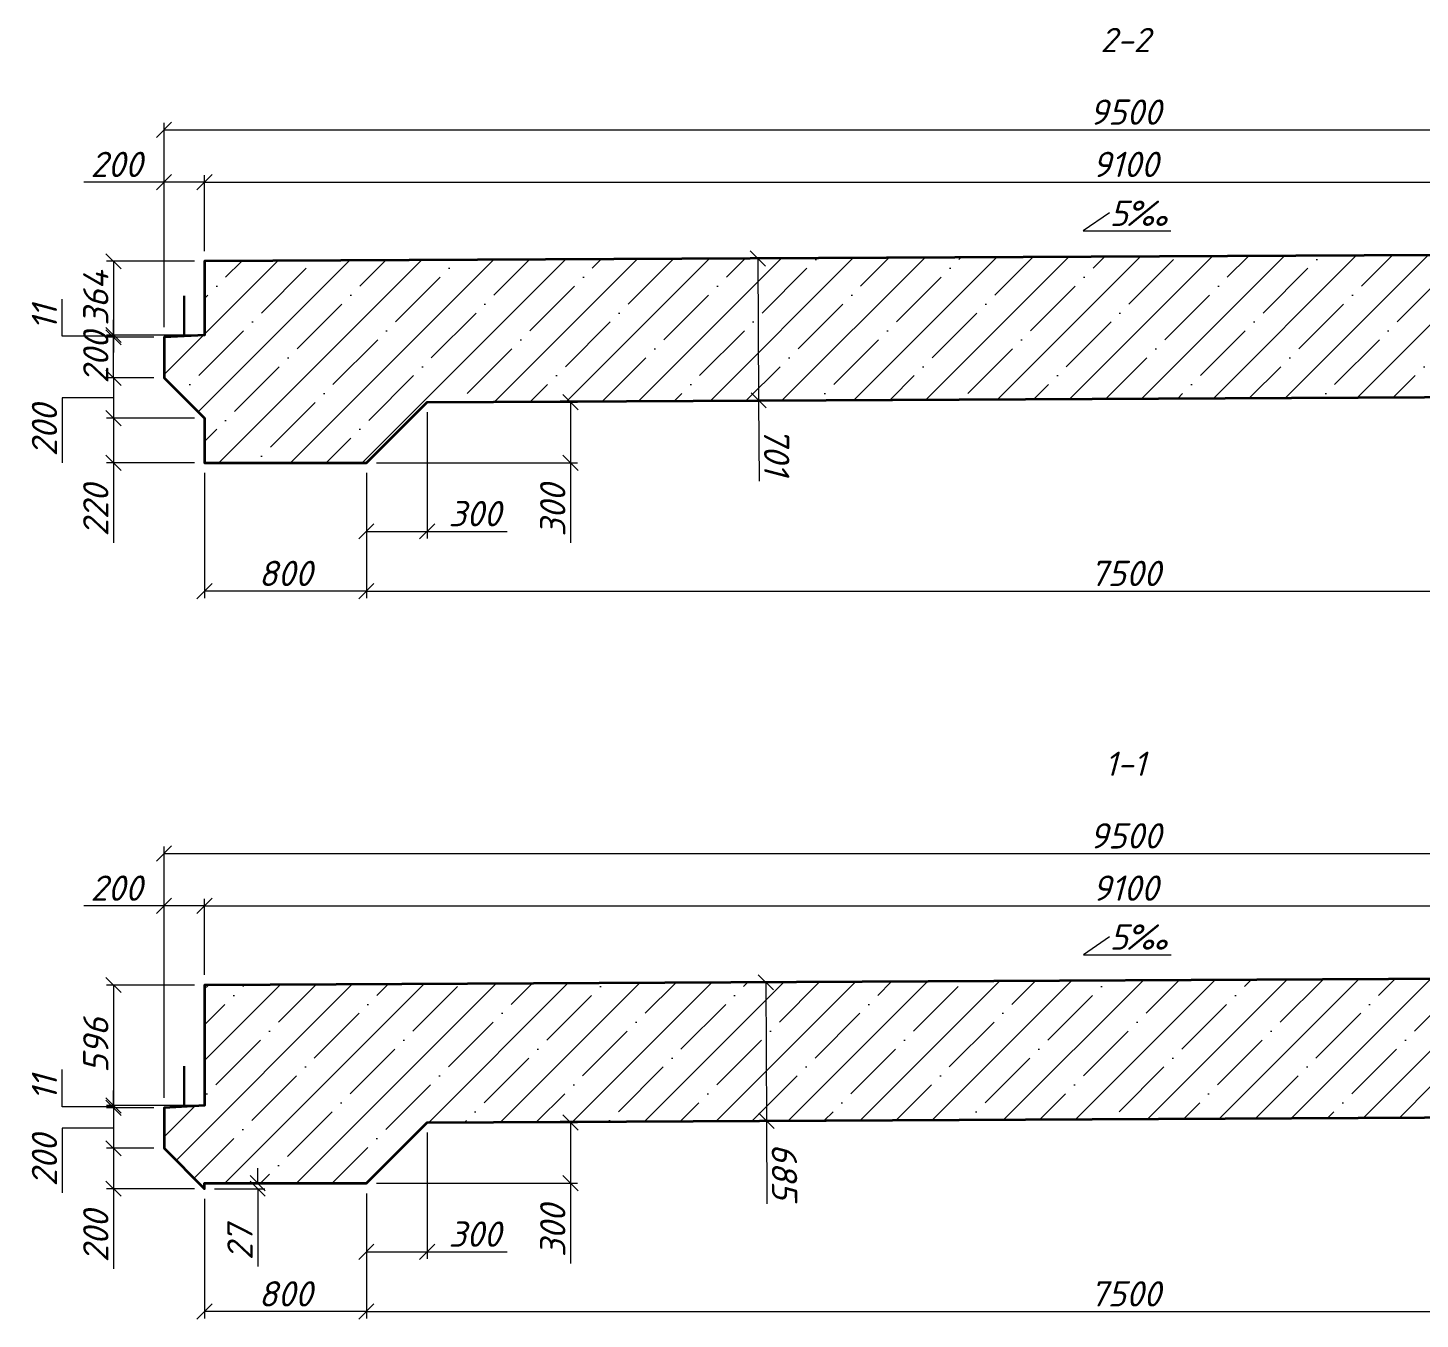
# Model space of a CAD drawing. Header units: millimetres. Extents: x 1000 to 42206, y 911 to 20189.
# Drawn here: x 1000 to 7880, y 9887 to 16268 of the extents above; entities that cross this region are included whole.
import ezdxf
from ezdxf import colors
from ezdxf.entities.mleader import LeaderData, LeaderLine
from ezdxf.math import Vec2, Vec3

# ---------------------------------------------------------------- set-up
doc = ezdxf.new("R2010")
doc.units = ezdxf.units.MM
for name, color, linetype, lineweight in [('$Выноски', 5, 'Continuous', 13), ('$Размеры', 5, 'Continuous', 13), ('$Слои конструкции', 7, 'Continuous', 35), ('∅25', 114, 'Continuous', 30)]:
    doc.layers.add(name, color=color, linetype=linetype, lineweight=lineweight)
doc.styles.add('@ТРАНСПРОЕКТ', font='isocpeur.ttf', dxfattribs={"oblique": 15})
doc.dimstyles.new('@TN  1-50', dxfattribs={"dimscale": 50, "dimtxt": 2.5, "dimasz": 1.5, "dimexe": 0.7, "dimexo": 1, "dimgap": 0.5, "dimtad": 1, "dimdec": 0, "dimzin": 0, "dimdsep": 46, "dimtxsty": '@ТРАНСПРОЕКТ', "dimblk": 'OBLIQUE', "dimcen": 0, "dimclrd": 5, "dimclre": 5, "dimclrt": 5, "dimaunit": 1, "dimadec": 3, "dimazin": 0, "dimtfac": 1, "dimtdec": 0, "dimtofl": 0, "dimtmove": 0, "dimatfit": 3, "dimfxl": 1, "dimtolj": 1, "dimtzin": 0, "dimlwd": 13, "dimlwe": 13, "dimarcsym": 0})

# ---------------------------------------------------------------- blocks, each defined once
blk = doc.blocks.new('_Oblique')
at = {"color": 0, "linetype": 'ByBlock', "lineweight": -2}
blk.add_line((-0.5, -0.5), (0.5, 0.5), dxfattribs=at)
blk = doc.blocks.new('*D155')
at = {"layer": '$Слои конструкции', "color": 5, "linetype": 'Continuous', "lineweight": 13, "transparency": 16777216}
for p, q in [((1822.8, 14338.7), (1388.2, 14338.7)), ((1423.2, 14338.7), (1423.2, 14118.4)), ((1822.8, 14118.4), (1388.2, 14118.4)), ((1423.2, 14118.4), (1423.2, 13722.4))]:
    blk.add_line(p, q, dxfattribs=at)
at = {"layer": 'Defpoints', "color": 0, "transparency": 16777216}
for p in [(1872.8, 14338.7), (1423.2, 14118.4), (1872.8, 14118.4)]:
    blk.add_point(p, dxfattribs=at)
at = {"layer": '$Слои конструкции', "color": 5, "lineweight": 13, "transparency": 16777216, "xscale": 75, "yscale": 75, "zscale": 75}
for p, rotation in [((1423.2, 14338.7), 90), ((1423.2, 14118.4), 270)]:
    blk.add_blockref('_Oblique', p, dxfattribs=dict(at, rotation=rotation))
at = {"layer": '$Слои конструкции', "color": 5, "transparency": 16777216, "insert": (1335.7, 13882.9), "char_height": 125, "attachment_point": 5, "rotation": 90, "style": '@ТРАНСПРОЕКТ'}
blk.add_mtext('\\A1;220', dxfattribs=at)
blk = doc.blocks.new('*D156')
at = {"layer": '$Слои конструкции', "color": 5, "linetype": 'Continuous', "lineweight": 13, "transparency": 16777216}
for p, q in [((1622.8, 14538.7), (1388.2, 14538.7)), ((1423.2, 14538.7), (1423.2, 14338.7)), ((1423.2, 14438.7), (1169.5, 14438.8)), ((1169.5, 14438.8), (1169.5, 14117.8)), ((1822.8, 14338.7), (1388.2, 14338.7))]:
    blk.add_line(p, q, dxfattribs=at)
at = {"layer": 'Defpoints', "color": 0, "transparency": 16777216}
for p in [(1672.8, 14538.7), (1423.2, 14338.7), (1872.8, 14338.7)]:
    blk.add_point(p, dxfattribs=at)
at = {"layer": '$Слои конструкции', "color": 5, "lineweight": 13, "transparency": 16777216, "xscale": 75, "yscale": 75, "zscale": 75}
for p, rotation in [((1423.2, 14538.7), 90), ((1423.2, 14338.7), 270)]:
    blk.add_blockref('_Oblique', p, dxfattribs=dict(at, rotation=rotation))
at = {"layer": '$Слои конструкции', "color": 5, "transparency": 16777216, "insert": (1082, 14278.3), "char_height": 125, "attachment_point": 5, "rotation": 90, "style": '@ТРАНСПРОЕКТ'}
blk.add_mtext('\\A1;200', dxfattribs=at)
blk = doc.blocks.new('*D157')
at = {"layer": '$Слои конструкции', "color": 5, "linetype": 'Continuous', "lineweight": 13, "transparency": 16777216}
for p, q in [((1622.8, 14738.7), (1388.2, 14738.7)), ((1423.2, 14538.7), (1423.2, 14738.7)), ((1622.8, 14538.7), (1388.2, 14538.7))]:
    blk.add_line(p, q, dxfattribs=at)
at = {"layer": 'Defpoints', "color": 0, "transparency": 16777216}
for p in [(1423.2, 14738.7), (1672.8, 14738.7), (1672.8, 14538.7)]:
    blk.add_point(p, dxfattribs=at)
at = {"layer": '$Слои конструкции', "color": 5, "lineweight": 13, "transparency": 16777216, "xscale": 75, "yscale": 75, "zscale": 75}
for p, rotation in [((1423.2, 14738.7), 90), ((1423.2, 14538.7), 270)]:
    blk.add_blockref('_Oblique', p, dxfattribs=dict(at, rotation=rotation))
at = {"layer": '$Слои конструкции', "color": 5, "transparency": 16777216, "insert": (1335.7, 14638.7), "char_height": 125, "attachment_point": 5, "rotation": 90, "style": '@ТРАНСПРОЕКТ'}
blk.add_mtext('\\A1;200', dxfattribs=at)
blk = doc.blocks.new('*D158')
at = {"layer": '$Слои конструкции', "color": 5, "linetype": 'Continuous', "lineweight": 13, "transparency": 16777216}
for p, q in [((1169.5, 14744), (1169.5, 14927.5)), ((1423.2, 14749.7), (1423.2, 14824.7)), ((1423.2, 14744.2), (1169.5, 14744)), ((1822.8, 14749.7), (1388.2, 14749.7)), ((1622.8, 14738.7), (1388.2, 14738.7)), ((1423.2, 14738.7), (1423.2, 14749.7)), ((1423.2, 14738.7), (1423.2, 14663.7))]:
    blk.add_line(p, q, dxfattribs=at)
at = {"layer": 'Defpoints', "color": 0, "transparency": 16777216}
for p in [(1423.2, 14749.7), (1672.8, 14738.7), (1872.8, 14749.7)]:
    blk.add_point(p, dxfattribs=at)
at = {"layer": '$Слои конструкции', "color": 5, "lineweight": 13, "transparency": 16777216, "xscale": 75, "yscale": 75, "zscale": 75}
for p, rotation in [((1423.2, 14749.7), 270), ((1423.2, 14738.7), 90)]:
    blk.add_blockref('_Oblique', p, dxfattribs=dict(at, rotation=rotation))
at = {"layer": '$Слои конструкции', "color": 5, "transparency": 16777216, "insert": (1082, 14835.8), "char_height": 125, "attachment_point": 5, "rotation": 90, "style": '@ТРАНСПРОЕКТ'}
blk.add_mtext('\\A1;11', dxfattribs=at)
blk = doc.blocks.new('*D159')
at = {"layer": '$Слои конструкции', "color": 5, "linetype": 'Continuous', "lineweight": 13, "transparency": 16777216}
for p, q in [((1822.8, 15114.2), (1388.2, 15114.2)), ((1423.2, 15114.2), (1423.2, 14749.7)), ((1822.8, 14749.7), (1388.2, 14749.7))]:
    blk.add_line(p, q, dxfattribs=at)
at = {"layer": 'Defpoints', "color": 0, "transparency": 16777216}
for p in [(1872.8, 15114.2), (1423.2, 14749.7), (1872.8, 14749.7)]:
    blk.add_point(p, dxfattribs=at)
at = {"layer": '$Слои конструкции', "color": 5, "lineweight": 13, "transparency": 16777216, "xscale": 75, "yscale": 75, "zscale": 75}
for p, rotation in [((1423.2, 15114.2), 90), ((1423.2, 14749.7), 270)]:
    blk.add_blockref('_Oblique', p, dxfattribs=dict(at, rotation=rotation))
at = {"layer": '$Слои конструкции', "color": 5, "transparency": 16777216, "insert": (1335.7, 14931.9), "char_height": 125, "attachment_point": 5, "rotation": 90, "style": '@ТРАНСПРОЕКТ'}
blk.add_mtext('\\A1;364', dxfattribs=at)
blk = doc.blocks.new('*D160')
at = {"layer": '$Размеры', "color": 5, "linetype": 'Continuous', "lineweight": 13, "transparency": 16777216}
for p, q in [((3022.8, 14418.4), (3716.3, 14418.4)), ((3681.3, 14418.4), (3681.3, 14118.4)), ((2722.8, 14118.4), (3716.3, 14118.4)), ((3681.3, 14118.4), (3681.3, 13722.4))]:
    blk.add_line(p, q, dxfattribs=at)
at = {"layer": 'Defpoints', "color": 0, "transparency": 16777216}
for p in [(2972.8, 14418.4), (2672.8, 14118.4), (3681.3, 14118.4)]:
    blk.add_point(p, dxfattribs=at)
at = {"layer": '$Размеры', "color": 5, "lineweight": 13, "transparency": 16777216, "xscale": 75, "yscale": 75, "zscale": 75}
for p, rotation in [((3681.3, 14418.4), 90), ((3681.3, 14118.4), 270)]:
    blk.add_blockref('_Oblique', p, dxfattribs=dict(at, rotation=rotation))
at = {"layer": '$Размеры', "color": 5, "transparency": 16777216, "insert": (3593.8, 13882.9), "char_height": 125, "attachment_point": 5, "rotation": 90, "style": '@ТРАНСПРОЕКТ'}
blk.add_mtext('\\A1;300', dxfattribs=at)
blk = doc.blocks.new('*D161')
at = {"layer": '$Размеры', "color": 5, "linetype": 'Continuous', "lineweight": 13, "transparency": 16777216}
for p, q in [((1872.8, 14068.4), (1872.8, 13449.4)), ((2672.8, 14068.4), (2672.8, 13449.4)), ((2672.8, 13484.4), (1872.8, 13484.4))]:
    blk.add_line(p, q, dxfattribs=at)
at = {"layer": 'Defpoints', "color": 0, "transparency": 16777216}
for p in [(1872.8, 14118.4), (2672.8, 14118.4), (1872.8, 13484.4)]:
    blk.add_point(p, dxfattribs=at)
at = {"layer": '$Размеры', "color": 5, "lineweight": 13, "transparency": 16777216, "xscale": 75, "yscale": 75, "zscale": 75, "rotation": 180}
blk.add_blockref('_Oblique', (1872.8, 13484.4), dxfattribs=at)
at = {"layer": '$Размеры', "color": 5, "lineweight": 13, "transparency": 16777216, "xscale": 75, "yscale": 75, "zscale": 75}
blk.add_blockref('_Oblique', (2672.8, 13484.4), dxfattribs=at)
at = {"layer": '$Размеры', "color": 5, "transparency": 16777216, "insert": (2272.8, 13571.9), "char_height": 125, "attachment_point": 5, "style": '@ТРАНСПРОЕКТ'}
blk.add_mtext('\\A1;800', dxfattribs=at)
blk = doc.blocks.new('*D162')
at = {"layer": '$Размеры', "color": 5, "linetype": 'Continuous', "lineweight": 13, "transparency": 16777216}
for p, q in [((2672.8, 14068.4), (2672.8, 13449.4)), ((10172.8, 14102.9), (10172.8, 13449.4)), ((2672.8, 13484.4), (10172.8, 13484.4))]:
    blk.add_line(p, q, dxfattribs=at)
at = {"layer": 'Defpoints', "color": 0, "transparency": 16777216}
for p in [(2672.8, 14118.4), (10172.8, 14152.9), (10172.8, 13484.4)]:
    blk.add_point(p, dxfattribs=at)
at = {"layer": '$Размеры', "color": 5, "lineweight": 13, "transparency": 16777216, "xscale": 75, "yscale": 75, "zscale": 75, "rotation": 180}
blk.add_blockref('_Oblique', (2672.8, 13484.4), dxfattribs=at)
at = {"layer": '$Размеры', "color": 5, "lineweight": 13, "transparency": 16777216, "xscale": 75, "yscale": 75, "zscale": 75}
blk.add_blockref('_Oblique', (10172.8, 13484.4), dxfattribs=at)
at = {"layer": '$Размеры', "color": 5, "transparency": 16777216, "insert": (6422.8, 13571.9), "char_height": 125, "attachment_point": 5, "style": '@ТРАНСПРОЕКТ'}
blk.add_mtext('\\A1;7500', dxfattribs=at)
blk = doc.blocks.new('*D164')
at = {"layer": '$Слои конструкции', "color": 5, "linetype": 'Continuous', "lineweight": 13, "transparency": 16777216}
for p, q in [((4827.8, 15128.9), (4572.8, 15127.7)), ((4607.8, 15127.8), (4611.3, 14426.6)), ((4831.3, 14427.7), (4576.3, 14426.4)), ((4611.3, 14426.6), (4613.3, 14027.3))]:
    blk.add_line(p, q, dxfattribs=at)
at = {"layer": 'Defpoints', "color": 0, "transparency": 16777216}
for p in [(4877.8, 15129.2), (4611.3, 14426.6), (4881.3, 14427.9)]:
    blk.add_point(p, dxfattribs=at)
at = {"layer": '$Слои конструкции', "color": 5, "lineweight": 13, "transparency": 16777216, "xscale": 75, "yscale": 75, "zscale": 75}
for p, rotation in [((4607.8, 15127.8), 90.28676393139067), ((4611.3, 14426.6), 270.2867639313907)]:
    blk.add_blockref('_Oblique', p, dxfattribs=dict(at, rotation=rotation))
at = {"layer": '$Слои конструкции', "color": 5, "transparency": 16777216, "insert": (4700.1, 14175.8), "char_height": 125, "attachment_point": 5, "rotation": 270.28676, "style": '@ТРАНСПРОЕКТ'}
blk.add_mtext('\\A1;701', dxfattribs=at)
blk = doc.blocks.new('*D165')
at = {"layer": '$Слои конструкции', "color": 5, "linetype": 'Continuous', "lineweight": 13, "transparency": 16777216}
for p, q in [((1672.8, 15505.5), (1276.8, 15505.5)), ((1672.8, 14788.7), (1672.8, 15540.5)), ((1872.8, 15505.5), (1672.8, 15505.5)), ((1872.8, 15164.2), (1872.8, 15540.5))]:
    blk.add_line(p, q, dxfattribs=at)
at = {"layer": 'Defpoints', "color": 0, "transparency": 16777216}
for p in [(1672.8, 15505.5), (1872.8, 15114.2), (1672.8, 14738.7)]:
    blk.add_point(p, dxfattribs=at)
at = {"layer": '$Слои конструкции', "color": 5, "lineweight": 13, "transparency": 16777216, "xscale": 75, "yscale": 75, "zscale": 75, "rotation": 180}
blk.add_blockref('_Oblique', (1672.8, 15505.5), dxfattribs=at)
at = {"layer": '$Слои конструкции', "color": 5, "lineweight": 13, "transparency": 16777216, "xscale": 75, "yscale": 75, "zscale": 75}
blk.add_blockref('_Oblique', (1872.8, 15505.5), dxfattribs=at)
at = {"layer": '$Слои конструкции', "color": 5, "transparency": 16777216, "insert": (1437.3, 15593), "char_height": 125, "attachment_point": 5, "style": '@ТРАНСПРОЕКТ'}
blk.add_mtext('\\A1;200', dxfattribs=at)
blk = doc.blocks.new('*D166')
at = {"layer": '$Слои конструкции', "color": 5, "linetype": 'Continuous', "lineweight": 13, "transparency": 16777216}
for p, q in [((1872.8, 15164.2), (1872.8, 15540.5)), ((1872.8, 15505.5), (10972.9, 15505.5)), ((10972.9, 15209.7), (10972.9, 15540.5))]:
    blk.add_line(p, q, dxfattribs=at)
at = {"layer": 'Defpoints', "color": 0, "transparency": 16777216}
for p in [(10972.9, 15505.5), (10972.9, 15159.7), (1872.8, 15114.2)]:
    blk.add_point(p, dxfattribs=at)
at = {"layer": '$Слои конструкции', "color": 5, "lineweight": 13, "transparency": 16777216, "xscale": 75, "yscale": 75, "zscale": 75, "rotation": 180}
blk.add_blockref('_Oblique', (1872.8, 15505.5), dxfattribs=at)
at = {"layer": '$Слои конструкции', "color": 5, "lineweight": 13, "transparency": 16777216, "xscale": 75, "yscale": 75, "zscale": 75}
blk.add_blockref('_Oblique', (10972.9, 15505.5), dxfattribs=at)
at = {"layer": '$Слои конструкции', "color": 5, "transparency": 16777216, "insert": (6422.8, 15593), "char_height": 125, "attachment_point": 5, "style": '@ТРАНСПРОЕКТ'}
blk.add_mtext('\\A1;9100', dxfattribs=at)
blk = doc.blocks.new('*D168')
at = {"layer": '$Слои конструкции', "color": 5, "linetype": 'Continuous', "lineweight": 13, "transparency": 16777216}
for p, q in [((1672.8, 14788.7), (1672.8, 15798.8)), ((1672.8, 15763.8), (11172.9, 15763.8)), ((11172.9, 14836.3), (11172.9, 15798.8))]:
    blk.add_line(p, q, dxfattribs=at)
at = {"layer": 'Defpoints', "color": 0, "transparency": 16777216}
for p in [(11172.9, 15763.8), (1672.8, 14738.7), (11172.9, 14786.3)]:
    blk.add_point(p, dxfattribs=at)
at = {"layer": '$Слои конструкции', "color": 5, "lineweight": 13, "transparency": 16777216, "xscale": 75, "yscale": 75, "zscale": 75, "rotation": 180}
blk.add_blockref('_Oblique', (1672.8, 15763.8), dxfattribs=at)
at = {"layer": '$Слои конструкции', "color": 5, "lineweight": 13, "transparency": 16777216, "xscale": 75, "yscale": 75, "zscale": 75}
blk.add_blockref('_Oblique', (11172.9, 15763.8), dxfattribs=at)
at = {"layer": '$Слои конструкции', "color": 5, "transparency": 16777216, "insert": (6422.8, 15851.3), "char_height": 125, "attachment_point": 5, "style": '@ТРАНСПРОЕКТ'}
blk.add_mtext('\\A1;9500', dxfattribs=at)
blk = doc.blocks.new('_NONE')
blk = doc.blocks.new('*D169')
at = {"layer": '$Слои конструкции', "color": 5, "linetype": 'Continuous', "lineweight": 13, "transparency": 16777216}
for p, q in [((2972.8, 14368.4), (2972.8, 13744.7)), ((2672.8, 14068.4), (2672.8, 13744.7)), ((2672.8, 13779.7), (2972.8, 13779.7)), ((2972.8, 13779.7), (3368.8, 13779.7))]:
    blk.add_line(p, q, dxfattribs=at)
at = {"layer": 'Defpoints', "color": 0, "transparency": 16777216}
for p in [(2972.8, 14418.4), (2672.8, 14118.4), (2972.8, 13779.7)]:
    blk.add_point(p, dxfattribs=at)
at = {"layer": '$Слои конструкции', "color": 5, "lineweight": 13, "transparency": 16777216, "xscale": 75, "yscale": 75, "zscale": 75, "rotation": 180}
blk.add_blockref('_Oblique', (2672.8, 13779.7), dxfattribs=at)
at = {"layer": '$Слои конструкции', "color": 5, "lineweight": 13, "transparency": 16777216, "xscale": 75, "yscale": 75, "zscale": 75}
blk.add_blockref('_Oblique', (2972.8, 13779.7), dxfattribs=at)
at = {"layer": '$Слои конструкции', "color": 5, "transparency": 16777216, "insert": (3208.3, 13867.2), "char_height": 125, "attachment_point": 5, "style": '@ТРАНСПРОЕКТ'}
blk.add_mtext('\\A1;300', dxfattribs=at)
blk = doc.blocks.new('*D128')
at = {"layer": '$Размеры', "color": 5, "linetype": 'Continuous', "lineweight": 13, "transparency": 16777216}
for p, q in [((1872.8, 10481.3), (1872.8, 9889.4)), ((2672.8, 10508.4), (2672.8, 9889.4)), ((2672.8, 9924.4), (1872.8, 9924.4))]:
    blk.add_line(p, q, dxfattribs=at)
at = {"layer": 'Defpoints', "color": 0, "transparency": 16777216}
for p in [(1872.8, 10531.3), (2672.8, 10558.4), (1872.8, 9924.4)]:
    blk.add_point(p, dxfattribs=at)
at = {"layer": '$Размеры', "color": 5, "lineweight": 13, "transparency": 16777216, "xscale": 75, "yscale": 75, "zscale": 75, "rotation": 180}
blk.add_blockref('_Oblique', (1872.8, 9924.4), dxfattribs=at)
at = {"layer": '$Размеры', "color": 5, "lineweight": 13, "transparency": 16777216, "xscale": 75, "yscale": 75, "zscale": 75}
blk.add_blockref('_Oblique', (2672.8, 9924.4), dxfattribs=at)
at = {"layer": '$Размеры', "color": 5, "transparency": 16777216, "insert": (2272.8, 10011.9), "char_height": 125, "attachment_point": 5, "style": '@ТРАНСПРОЕКТ'}
blk.add_mtext('\\A1;800', dxfattribs=at)
blk = doc.blocks.new('*D129')
at = {"layer": '$Размеры', "color": 5, "linetype": 'Continuous', "lineweight": 13, "transparency": 16777216}
for p, q in [((10172.8, 10542.9), (10172.8, 9889.4)), ((2672.8, 10508.4), (2672.8, 9889.4)), ((2672.8, 9924.4), (10172.8, 9924.4))]:
    blk.add_line(p, q, dxfattribs=at)
at = {"layer": 'Defpoints', "color": 0, "transparency": 16777216}
for p in [(2672.8, 10558.4), (10172.8, 10592.9), (10172.8, 9924.4)]:
    blk.add_point(p, dxfattribs=at)
at = {"layer": '$Размеры', "color": 5, "lineweight": 13, "transparency": 16777216, "xscale": 75, "yscale": 75, "zscale": 75, "rotation": 180}
blk.add_blockref('_Oblique', (2672.8, 9924.4), dxfattribs=at)
at = {"layer": '$Размеры', "color": 5, "lineweight": 13, "transparency": 16777216, "xscale": 75, "yscale": 75, "zscale": 75}
blk.add_blockref('_Oblique', (10172.8, 9924.4), dxfattribs=at)
at = {"layer": '$Размеры', "color": 5, "transparency": 16777216, "insert": (6422.8, 10011.9), "char_height": 125, "attachment_point": 5, "style": '@ТРАНСПРОЕКТ'}
blk.add_mtext('\\A1;7500', dxfattribs=at)
blk = doc.blocks.new('*D131')
at = {"layer": '$Слои конструкции', "color": 5, "linetype": 'Continuous', "lineweight": 13, "transparency": 16777216}
for p, q in [((1672.8, 11929.3), (1276.8, 11929.3)), ((1672.8, 10981.3), (1672.8, 11964.3)), ((1873, 11929.3), (1672.8, 11929.3)), ((1873, 11587.9), (1873, 11964.3))]:
    blk.add_line(p, q, dxfattribs=at)
at = {"layer": 'Defpoints', "color": 0, "transparency": 16777216}
for p in [(1672.8, 11929.3), (1873, 11537.9), (1672.8, 10931.3)]:
    blk.add_point(p, dxfattribs=at)
at = {"layer": '$Слои конструкции', "color": 5, "lineweight": 13, "transparency": 16777216, "xscale": 75, "yscale": 75, "zscale": 75, "rotation": 180}
blk.add_blockref('_Oblique', (1672.8, 11929.3), dxfattribs=at)
at = {"layer": '$Слои конструкции', "color": 5, "lineweight": 13, "transparency": 16777216, "xscale": 75, "yscale": 75, "zscale": 75}
blk.add_blockref('_Oblique', (1873, 11929.3), dxfattribs=at)
at = {"layer": '$Слои конструкции', "color": 5, "transparency": 16777216, "insert": (1437.3, 12016.8), "char_height": 125, "attachment_point": 5, "style": '@ТРАНСПРОЕКТ'}
blk.add_mtext('\\A1;200', dxfattribs=at)
blk = doc.blocks.new('*D132')
at = {"layer": '$Слои конструкции', "color": 5, "linetype": 'Continuous', "lineweight": 13, "transparency": 16777216}
for p, q in [((1873, 11587.9), (1873, 11964.3)), ((1873, 11929.3), (10973, 11929.3)), ((10973, 11633.4), (10973, 11964.3))]:
    blk.add_line(p, q, dxfattribs=at)
at = {"layer": 'Defpoints', "color": 0, "transparency": 16777216}
for p in [(10973, 11929.3), (10973, 11583.4), (1873, 11537.9)]:
    blk.add_point(p, dxfattribs=at)
at = {"layer": '$Слои конструкции', "color": 5, "lineweight": 13, "transparency": 16777216, "xscale": 75, "yscale": 75, "zscale": 75, "rotation": 180}
blk.add_blockref('_Oblique', (1873, 11929.3), dxfattribs=at)
at = {"layer": '$Слои конструкции', "color": 5, "lineweight": 13, "transparency": 16777216, "xscale": 75, "yscale": 75, "zscale": 75}
blk.add_blockref('_Oblique', (10973, 11929.3), dxfattribs=at)
at = {"layer": '$Слои конструкции', "color": 5, "transparency": 16777216, "insert": (6423, 12016.8), "char_height": 125, "attachment_point": 5, "style": '@ТРАНСПРОЕКТ'}
blk.add_mtext('\\A1;9100', dxfattribs=at)
blk = doc.blocks.new('*D134')
at = {"layer": '$Слои конструкции', "color": 5, "linetype": 'Continuous', "lineweight": 13, "transparency": 16777216}
for p, q in [((1672.8, 10981.3), (1672.8, 12222.5)), ((1672.8, 12187.5), (11172.9, 12187.5)), ((11172.9, 11015.8), (11172.9, 12222.5))]:
    blk.add_line(p, q, dxfattribs=at)
at = {"layer": 'Defpoints', "color": 0, "transparency": 16777216}
for p in [(11172.9, 12187.5), (11172.9, 10965.8), (1672.8, 10931.3)]:
    blk.add_point(p, dxfattribs=at)
at = {"layer": '$Слои конструкции', "color": 5, "lineweight": 13, "transparency": 16777216, "xscale": 75, "yscale": 75, "zscale": 75, "rotation": 180}
blk.add_blockref('_Oblique', (1672.8, 12187.5), dxfattribs=at)
at = {"layer": '$Слои конструкции', "color": 5, "lineweight": 13, "transparency": 16777216, "xscale": 75, "yscale": 75, "zscale": 75}
blk.add_blockref('_Oblique', (11172.9, 12187.5), dxfattribs=at)
at = {"layer": '$Слои конструкции', "color": 5, "transparency": 16777216, "insert": (6422.8, 12275), "char_height": 125, "attachment_point": 5, "style": '@ТРАНСПРОЕКТ'}
blk.add_mtext('\\A1;9500', dxfattribs=at)
blk = doc.blocks.new('*D135')
at = {"layer": '$Слои конструкции', "color": 5, "linetype": 'Continuous', "lineweight": 13, "transparency": 16777216}
for p, q in [((1622.8, 10731.3), (1388.2, 10731.3)), ((1423.2, 10731.3), (1423.2, 10531.3)), ((1822.8, 10531.3), (1388.2, 10531.3)), ((1423.2, 10531.3), (1423.2, 10135.3))]:
    blk.add_line(p, q, dxfattribs=at)
at = {"layer": 'Defpoints', "color": 0, "transparency": 16777216}
for p in [(1672.8, 10731.3), (1423.2, 10531.3), (1872.8, 10531.3)]:
    blk.add_point(p, dxfattribs=at)
at = {"layer": '$Слои конструкции', "color": 5, "lineweight": 13, "transparency": 16777216, "xscale": 75, "yscale": 75, "zscale": 75}
for p, rotation in [((1423.2, 10731.3), 90), ((1423.2, 10531.3), 270)]:
    blk.add_blockref('_Oblique', p, dxfattribs=dict(at, rotation=rotation))
at = {"layer": '$Слои конструкции', "color": 5, "transparency": 16777216, "insert": (1335.7, 10295.8), "char_height": 125, "attachment_point": 5, "rotation": 90, "style": '@ТРАНСПРОЕКТ'}
blk.add_mtext('\\A1;200', dxfattribs=at)
blk = doc.blocks.new('*D136')
at = {"layer": '$Слои конструкции', "color": 5, "linetype": 'Continuous', "lineweight": 13, "transparency": 16777216}
for p, q in [((1622.8, 10931.3), (1388.2, 10931.3)), ((1423.2, 10931.3), (1423.2, 10731.3)), ((1423.2, 10831.3), (1169.5, 10831.4)), ((1169.5, 10831.4), (1169.5, 10510.4)), ((1622.8, 10731.3), (1388.2, 10731.3))]:
    blk.add_line(p, q, dxfattribs=at)
at = {"layer": 'Defpoints', "color": 0, "transparency": 16777216}
for p in [(1672.8, 10931.3), (1423.2, 10731.3), (1672.8, 10731.3)]:
    blk.add_point(p, dxfattribs=at)
at = {"layer": '$Слои конструкции', "color": 5, "lineweight": 13, "transparency": 16777216, "xscale": 75, "yscale": 75, "zscale": 75}
for p, rotation in [((1423.2, 10931.3), 90), ((1423.2, 10731.3), 270)]:
    blk.add_blockref('_Oblique', p, dxfattribs=dict(at, rotation=rotation))
at = {"layer": '$Слои конструкции', "color": 5, "transparency": 16777216, "insert": (1082, 10670.9), "char_height": 125, "attachment_point": 5, "rotation": 90, "style": '@ТРАНСПРОЕКТ'}
blk.add_mtext('\\A1;200', dxfattribs=at)
blk = doc.blocks.new('*D137')
at = {"layer": '$Слои конструкции', "color": 5, "linetype": 'Continuous', "lineweight": 13, "transparency": 16777216}
for p, q in [((1169.5, 10936.8), (1169.5, 11120.2)), ((1423.2, 10942.3), (1423.2, 11017.3)), ((1822.8, 10942.3), (1388.2, 10942.3)), ((1423.2, 10931.3), (1423.2, 10942.3)), ((1423.2, 10936.8), (1169.5, 10936.8)), ((1622.8, 10931.3), (1388.2, 10931.3)), ((1423.2, 10931.3), (1423.2, 10856.3))]:
    blk.add_line(p, q, dxfattribs=at)
at = {"layer": 'Defpoints', "color": 0, "transparency": 16777216}
for p in [(1423.2, 10942.3), (1872.8, 10942.3), (1672.8, 10931.3)]:
    blk.add_point(p, dxfattribs=at)
at = {"layer": '$Слои конструкции', "color": 5, "lineweight": 13, "transparency": 16777216, "xscale": 75, "yscale": 75, "zscale": 75}
for p, rotation in [((1423.2, 10942.3), 270), ((1423.2, 10931.3), 90)]:
    blk.add_blockref('_Oblique', p, dxfattribs=dict(at, rotation=rotation))
at = {"layer": '$Слои конструкции', "color": 5, "transparency": 16777216, "insert": (1082, 11028.5), "char_height": 125, "attachment_point": 5, "rotation": 90, "style": '@ТРАНСПРОЕКТ'}
blk.add_mtext('\\A1;11', dxfattribs=at)
blk = doc.blocks.new('*D138')
at = {"layer": '$Слои конструкции', "color": 5, "linetype": 'Continuous', "lineweight": 13, "transparency": 16777216}
for p, q in [((1823, 11537.9), (1388.2, 11537.9)), ((1423.2, 11537.9), (1423.2, 10942.3)), ((1822.8, 10942.3), (1388.2, 10942.3))]:
    blk.add_line(p, q, dxfattribs=at)
at = {"layer": 'Defpoints', "color": 0, "transparency": 16777216}
for p in [(1873, 11537.9), (1423.2, 10942.3), (1872.8, 10942.3)]:
    blk.add_point(p, dxfattribs=at)
at = {"layer": '$Слои конструкции', "color": 5, "lineweight": 13, "transparency": 16777216, "xscale": 75, "yscale": 75, "zscale": 75}
for p, rotation in [((1423.2, 11537.9), 90), ((1423.2, 10942.3), 270)]:
    blk.add_blockref('_Oblique', p, dxfattribs=dict(at, rotation=rotation))
at = {"layer": '$Слои конструкции', "color": 5, "transparency": 16777216, "insert": (1335.7, 11240.1), "char_height": 125, "attachment_point": 5, "rotation": 90, "style": '@ТРАНСПРОЕКТ'}
blk.add_mtext('\\A1;596', dxfattribs=at)
blk = doc.blocks.new('*D143')
at = {"layer": '$Размеры', "color": 5, "linetype": 'Continuous', "lineweight": 13, "transparency": 16777216}
for p, q in [((3022.8, 10858.4), (3716.3, 10858.4)), ((3681.3, 10858.4), (3681.3, 10558.4)), ((2722.8, 10558.4), (3716.3, 10558.4)), ((3681.3, 10558.4), (3681.3, 10162.4))]:
    blk.add_line(p, q, dxfattribs=at)
at = {"layer": 'Defpoints', "color": 0, "transparency": 16777216}
for p in [(2972.8, 10858.4), (2672.8, 10558.4), (3681.3, 10558.4)]:
    blk.add_point(p, dxfattribs=at)
at = {"layer": '$Размеры', "color": 5, "lineweight": 13, "transparency": 16777216, "xscale": 75, "yscale": 75, "zscale": 75}
for p, rotation in [((3681.3, 10858.4), 90), ((3681.3, 10558.4), 270)]:
    blk.add_blockref('_Oblique', p, dxfattribs=dict(at, rotation=rotation))
at = {"layer": '$Размеры', "color": 5, "transparency": 16777216, "insert": (3593.8, 10322.9), "char_height": 125, "attachment_point": 5, "rotation": 90, "style": '@ТРАНСПРОЕКТ'}
blk.add_mtext('\\A1;300', dxfattribs=at)
blk = doc.blocks.new('*D144')
at = {"layer": '$Слои конструкции', "color": 5, "linetype": 'Continuous', "lineweight": 13, "transparency": 16777216}
for p, q in [((2972.8, 10808.4), (2972.8, 10184.6)), ((2672.8, 10508.4), (2672.8, 10184.6)), ((2672.8, 10219.6), (2972.8, 10219.6)), ((2972.8, 10219.6), (3368.8, 10219.6))]:
    blk.add_line(p, q, dxfattribs=at)
at = {"layer": 'Defpoints', "color": 0, "transparency": 16777216}
for p in [(2972.8, 10858.4), (2672.8, 10558.4), (2972.8, 10219.6)]:
    blk.add_point(p, dxfattribs=at)
at = {"layer": '$Слои конструкции', "color": 5, "lineweight": 13, "transparency": 16777216, "xscale": 75, "yscale": 75, "zscale": 75, "rotation": 180}
blk.add_blockref('_Oblique', (2672.8, 10219.6), dxfattribs=at)
at = {"layer": '$Слои конструкции', "color": 5, "lineweight": 13, "transparency": 16777216, "xscale": 75, "yscale": 75, "zscale": 75}
blk.add_blockref('_Oblique', (2972.8, 10219.6), dxfattribs=at)
at = {"layer": '$Слои конструкции', "color": 5, "transparency": 16777216, "insert": (3208.3, 10307.1), "char_height": 125, "attachment_point": 5, "style": '@ТРАНСПРОЕКТ'}
blk.add_mtext('\\A1;300', dxfattribs=at)
blk = doc.blocks.new('*D195')
at = {"layer": '$Слои конструкции', "color": 5, "linetype": 'Continuous', "lineweight": 13, "transparency": 16777216}
for p, q in [((4815, 11552.6), (4611.7, 11551.6)), ((4646.7, 11551.7), (4650.1, 10866.8)), ((4818.5, 10867.6), (4615.1, 10866.6)), ((4650.1, 10866.8), (4652.1, 10456.1))]:
    blk.add_line(p, q, dxfattribs=at)
at = {"layer": 'Defpoints', "color": 0, "transparency": 16777216}
for p in [(4865, 11552.8), (4650.1, 10866.8), (4868.5, 10867.9)]:
    blk.add_point(p, dxfattribs=at)
at = {"layer": '$Слои конструкции', "color": 5, "lineweight": 13, "transparency": 16777216, "xscale": 75, "yscale": 75, "zscale": 75}
for p, rotation in [((4646.7, 11551.7), 90.28677076767703), ((4650.1, 10866.8), 270.286770767677)]:
    blk.add_blockref('_Oblique', p, dxfattribs=dict(at, rotation=rotation))
at = {"layer": '$Слои конструкции', "color": 5, "transparency": 16777216, "insert": (4738.8, 10617), "char_height": 125, "attachment_point": 5, "rotation": 270.28677, "style": '@ТРАНСПРОЕКТ'}
blk.add_mtext('\\A1;685', dxfattribs=at)
blk = doc.blocks.new('*D147')
at = {"layer": '$Слои конструкции', "color": 5, "linetype": 'Continuous', "lineweight": 13, "transparency": 16777216}
for p, q in [((2135.7, 10558.4), (2135.7, 10633.4)), ((1922.8, 10558.4), (2170.7, 10558.4)), ((1922.8, 10531.3), (2170.7, 10531.3)), ((2135.7, 10531.3), (2135.7, 10147.8))]:
    blk.add_line(p, q, dxfattribs=at)
at = {"layer": 'Defpoints', "color": 0, "transparency": 16777216}
for p in [(1872.8, 10558.4), (1872.8, 10531.3), (2135.7, 10558.4)]:
    blk.add_point(p, dxfattribs=at)
at = {"layer": '$Слои конструкции', "color": 5, "lineweight": 13, "transparency": 16777216, "xscale": 75, "yscale": 75, "zscale": 75}
for p, rotation in [((2135.7, 10558.4), 270), ((2135.7, 10531.3), 90)]:
    blk.add_blockref('_Oblique', p, dxfattribs=dict(at, rotation=rotation))
at = {"layer": '$Слои конструкции', "color": 5, "transparency": 16777216, "insert": (2048.2, 10264.5), "char_height": 125, "attachment_point": 5, "rotation": 90, "style": '@ТРАНСПРОЕКТ'}
blk.add_mtext('\\A1;27', dxfattribs=at)

msp = doc.modelspace()

# ---------------------------------------------------------------- hatches: boundary and pattern name
at = {"layer": '$Размеры'}
h = msp.add_hatch(dxfattribs=at)
h.set_pattern_fill('ANSI35', color=8, scale=1000)
h.set_pattern_definition([(45, (-2722284.3, -587729.13), (-176.776695, 176.776695), []), (45, (-2722107.53, -587729.13), (-176.776695, 176.776695), [312.5, -62.5, 0, -62.5])])
h.paths.add_polyline_path([(9872.9, 14452.9), (10172.8, 14152.9), (10972.9, 14152.9), (10972.9, 14386.3), (11172.9, 14586.3), (11172.9, 14786.3), (10972.9, 14795.3), (10972.9, 15159.7), (1872.8, 15114.2), (1872.8, 14749.7), (1672.8, 14738.7), (1672.8, 14538.7), (1872.8, 14338.7), (1872.8, 14118.4), (2672.8, 14118.4), (2972.8, 14418.4)])
h.paths.add_polyline_path([(6358.3, 14435.3), (6600.8, 14436.5), (6184.9, 14434.4)], flags=17)
h = msp.add_hatch(dxfattribs=at)
h.set_pattern_fill('ANSI35', color=8, scale=1000)
h.set_pattern_definition([(45, (-2722376.4, -576207.7), (-176.776695, 176.776695), []), (45, (-2722199.64, -576207.7), (-176.776695, 176.776695), [312.5, -62.5, 0, -62.5])])
h.paths.add_polyline_path([(4863.1, 10761.4), (4864.8, 10427.9), (4614.8, 10426.7), (4613.1, 10760.2)], flags=9)
edge = h.paths.add_edge_path()
edge.add_line((9872.9, 10892.9), (10172.8, 10592.9))
edge.add_line((2972.8, 10858.4), (9872.9, 10892.9))
edge.add_line((2672.8, 10558.4), (2972.8, 10858.4))
edge.add_line((1872.8, 10558.4), (2672.8, 10558.4))
edge.add_line((1872.8, 10531.3), (1872.8, 10558.4))
edge.add_line((1672.8, 10731.3), (1872.8, 10531.3))
edge.add_line((1672.8, 10931.3), (1672.8, 10731.3))
edge.add_line((1872.8, 10942.3), (1672.8, 10931.3))
edge.add_line((1873, 11537.9), (1872.8, 10942.3))
edge.add_line((10973, 11583.4), (1873, 11537.9))
edge.add_line((10972.9, 10974.8), (10973, 11583.4))
edge.add_line((11172.9, 10965.8), (10972.9, 10974.8))
edge.add_line((11172.9, 10765.7), (11172.9, 10965.8))
edge.add_line((10972.9, 10565.8), (11172.9, 10765.7))
edge.add_line((10972.9, 10592.9), (10972.9, 10565.8))
edge.add_line((10172.8, 10592.9), (10972.9, 10592.9))

# ---------------------------------------------------------------- linework, layer by layer
at = {"layer": '$Слои конструкции'}
for points in [[(9872.9, 14452.9), (10172.8, 14152.9), (10972.9, 14152.9), (10972.9, 14386.3), (11172.9, 14586.3), (11172.9, 14786.3), (10972.9, 14795.3), (10972.9, 15159.7), (1872.8, 15114.2), (1872.8, 14749.7), (1672.8, 14738.7), (1672.8, 14538.7), (1872.8, 14338.7), (1872.8, 14118.4), (2672.8, 14118.4), (2972.8, 14418.4)], [(9872.9, 10892.9), (10172.8, 10592.9), (10972.9, 10592.9), (10972.9, 10565.8), (11172.9, 10765.7), (11172.9, 10965.8), (10972.9, 10974.8), (10973, 11583.4), (1873, 11537.9), (1872.8, 10942.3), (1672.8, 10931.3), (1672.8, 10731.3), (1872.8, 10531.3), (1872.8, 10558.4), (2672.8, 10558.4), (2972.8, 10858.4)]]:
    msp.add_lwpolyline(points, close=True, dxfattribs=at)
at = {"layer": '∅25'}
for points in [[(1772.8, 14744.2), (1772.8, 14944.2)], [(1772.8, 10936.8), (1772.8, 11136.8)]]:
    msp.add_lwpolyline(points, dxfattribs=at)

# ---------------------------------------------------------------- texts
at = {"layer": '$Выноски', "char_height": 120, "attachment_point": 5, "style": '@ТРАНСПРОЕКТ'}
for s, insert in [('2-2', (6422.8, 16207.7)), ('1-1', (6423, 12631.4))]:
    msp.add_mtext_dynamic_manual_height_columns(s, width=729.831, gutter_width=12.5, heights=[0], dxfattribs=dict(at, insert=insert))

# ---------------------------------------------------------------- dimensions: what is measured, and where the dimension line sits
at = {"layer": '$Размеры'}
for base, p1, p2, picture, middle in [((3681.3, 14118.4), (2972.8, 14418.4), (2672.8, 14118.4), '*D160', (3681.3, 13882.9)), ((3681.3, 10558.4), (2972.8, 10858.4), (2672.8, 10558.4), '*D143', (3681.3, 10322.9))]:
    dim = msp.add_linear_dim(base=base, p1=p1, p2=p2, angle=90, dimstyle='@TN  1-50', dxfattribs=at)
    dim.commit()
    dim.dimension.update_dxf_attribs({"geometry": picture, "text_midpoint": middle, "dimtype": 160})
for base, p1, p2, picture, middle in [((1872.8, 13484.4), (2672.8, 14118.4), (1872.8, 14118.4), '*D161', (2272.8, 13571.9)), ((10172.8, 13484.4), (2672.8, 14118.4), (10172.8, 14152.9), '*D162', (6422.8, 13571.9)), ((1872.8, 9924.4), (2672.8, 10558.4), (1872.8, 10531.3), '*D128', (2272.8, 10011.9)), ((10172.8, 9924.4), (2672.8, 10558.4), (10172.8, 10592.9), '*D129', (6422.8, 10011.9))]:
    dim = msp.add_linear_dim(base=base, p1=p1, p2=p2, dimstyle='@TN  1-50', dxfattribs=at)
    dim.commit()
    dim.dimension.update_dxf_attribs({"geometry": picture, "text_midpoint": middle})
at = {"layer": '$Слои конструкции'}
for base, p1, p2, picture, middle in [((11172.9, 15763.8), (1672.8, 14738.7), (11172.9, 14786.3), '*D168', (6422.8, 15851.3)), ((1672.8, 15505.5), (1872.8, 15114.2), (1672.8, 14738.7), '*D165', (1437.3, 15593)), ((10972.9, 15505.5), (1872.8, 15114.2), (10972.9, 15159.7), '*D166', (6422.8, 15593)), ((2972.8, 13779.7), (2672.8, 14118.4), (2972.8, 14418.4), '*D169', (3208.3, 13867.2)), ((11172.9, 12187.5), (1672.8, 10931.3), (11172.9, 10965.8), '*D134', (6422.8, 12275)), ((1672.8, 11929.3), (1873, 11537.9), (1672.8, 10931.3), '*D131', (1437.3, 12016.8)), ((10973, 11929.3), (1873, 11537.9), (10973, 11583.4), '*D132', (6423, 12016.8)), ((2972.8, 10219.6), (2672.8, 10558.4), (2972.8, 10858.4), '*D144', (3208.3, 10307.1))]:
    dim = msp.add_linear_dim(base=base, p1=p1, p2=p2, dimstyle='@TN  1-50', dxfattribs=at)
    dim.commit()
    dim.dimension.update_dxf_attribs({"geometry": picture, "text_midpoint": middle})
for base, p1, p2, picture, middle in [((1423.2039, 14749.6775), (1872.776, 15114.1524), (1872.776, 14749.6775), '*D159', (1335.7039, 14931.915)), ((1423.2, 14118.4), (1872.8, 14338.7), (1872.8, 14118.4), '*D155', (1335.7, 13882.9)), ((1423.2, 10942.3), (1873, 11537.9), (1872.8, 10942.3), '*D138', (1335.7, 11240.1)), ((1423.2, 10531.3), (1672.8, 10731.3), (1872.8, 10531.3), '*D135', (1335.7, 10295.8))]:
    dim = msp.add_linear_dim(base=base, p1=p1, p2=p2, angle=90, dimstyle='@TN  1-50', dxfattribs=at)
    dim.commit()
    dim.dimension.update_dxf_attribs({"geometry": picture, "text_midpoint": middle})
for base, p1, p2, angle, picture, middle, dimtype in [((4611.3, 14426.6), (4877.8, 15129.2), (4881.3, 14427.9), 270.28676, '*D164', (4612.6, 14175.3), 161), ((1423.2, 14738.7), (1672.8, 14538.7), (1672.8, 14738.7), 90, '*D157', (1423.2, 14638.7), 160), ((4650.1, 10866.8), (4865, 11552.8), (4868.5, 10867.9), 270.28677, '*D195', (4651.3, 10616.6), 161), ((2135.7, 10558.4), (1872.8, 10531.3), (1872.8, 10558.4), 90, '*D147', (2135.7, 10264.5), 160)]:
    dim = msp.add_linear_dim(base=base, p1=p1, p2=p2, angle=angle, dimstyle='@TN  1-50', dxfattribs=at)
    dim.commit()
    dim.dimension.update_dxf_attribs({"geometry": picture, "text_midpoint": middle, "dimtype": dimtype})
for base, p1, p2, picture, middle in [((1423.2, 14749.7), (1672.8, 14738.7), (1872.8, 14749.7), '*D158', (1169.5, 14769)), ((1423.2, 14338.7), (1672.8, 14538.7), (1872.8, 14338.7), '*D156', (1169.5, 14413.8)), ((1423.2, 10942.3), (1672.8, 10931.3), (1872.8, 10942.3), '*D137', (1169.5, 10961.8)), ((1423.2, 10731.3), (1672.8, 10931.3), (1672.8, 10731.3), '*D136', (1169.5, 10806.4))]:
    dim = msp.add_linear_dim(base=base, p1=p1, p2=p2, angle=90, dimstyle='@TN  1-50', override={"dimtmove": 1}, dxfattribs=at)
    dim.commit()
    dim.dimension.update_dxf_attribs({"geometry": picture, "text_midpoint": middle, "dimtype": 160})

# ---------------------------------------------------------------- leaders
at = {"layer": '$Выноски'}
ml = msp.add_multileader_mtext('Standard', dxfattribs=at)
ml.set_content('5‰', color=256, style='@ТРАНСПРОЕКТ')
ml.set_leader_properties(color=256, linetype='ByLayer', lineweight=13)
ml.set_arrow_properties(name='NONE')
ml.build(insert=Vec2(0, 0))
ml.multileader.update_dxf_attribs({"text_left_attachment_type": 6, "text_right_attachment_type": 6, "dogleg_length": 0.293, "arrow_head_size": 100, "scale": 100})
ctx = ml.context
ctx.base_point, ctx.scale, ctx.char_height, ctx.arrow_head_size, ctx.landing_gap_size, ctx.plane_origin = Vec3(6374.6, 15263.9), 100, 125, 100, 6.25, Vec3(4882.9, 15588.5)
ctx.left_attachment, ctx.right_attachment, ctx.text_align_type = 6, 6, 1
notes = []
notes.append((ctx, [(0, (1, 1, 0), (6215.6, 15263.9), (1, 0), 159, [(0, [(6345.4, 15353.1)], 0, [])])]))
ctx.mtext.insert, ctx.mtext.alignment, ctx.mtext.flow_direction = Vec3(6497.6, 15413.9), 2, 5
ml = msp.add_multileader_mtext('Standard', dxfattribs=at)
ml.set_content('5‰', color=256, style='@ТРАНСПРОЕКТ')
ml.set_leader_properties(color=256, linetype='ByLayer', lineweight=13)
ml.set_arrow_properties(name='NONE')
ml.build(insert=Vec2(0, 0))
ml.multileader.update_dxf_attribs({"text_left_attachment_type": 6, "text_right_attachment_type": 6, "dogleg_length": 0.293, "arrow_head_size": 100, "scale": 100})
ctx = ml.context
ctx.base_point, ctx.scale, ctx.char_height, ctx.arrow_head_size, ctx.landing_gap_size, ctx.plane_origin = Vec3(6374.8, 11687.6), 100, 125, 100, 6.25, Vec3(4883.1, 12012.2)
ctx.left_attachment, ctx.right_attachment, ctx.text_align_type = 6, 6, 1
notes.append((ctx, [(0, (1, 1, 0), (6215.8, 11687.6), (1, 0), 159, [(0, [(6345.5, 11776.8)], 0, [])])]))
ctx.mtext.insert, ctx.mtext.alignment, ctx.mtext.flow_direction = Vec3(6497.8, 11837.6), 2, 5
for ctx, leaders in notes:
    for number, flags, end, landing, length, lines in leaders:
        leader = LeaderData()
        leader.index, (leader.has_last_leader_line, leader.has_dogleg_vector, leader.attachment_direction) = number, flags
        leader.last_leader_point, leader.dogleg_vector, leader.dogleg_length = Vec3(end), Vec3(landing), length
        for number, points, colour, breaks in lines:
            line = LeaderLine()
            line.index, line.vertices, line.color, line.breaks = number, Vec3.list(points), colors.encode_raw_color(colour), breaks
            leader.lines.append(line)
        ctx.leaders.append(leader)

doc.saveas('drawing.dxf')
